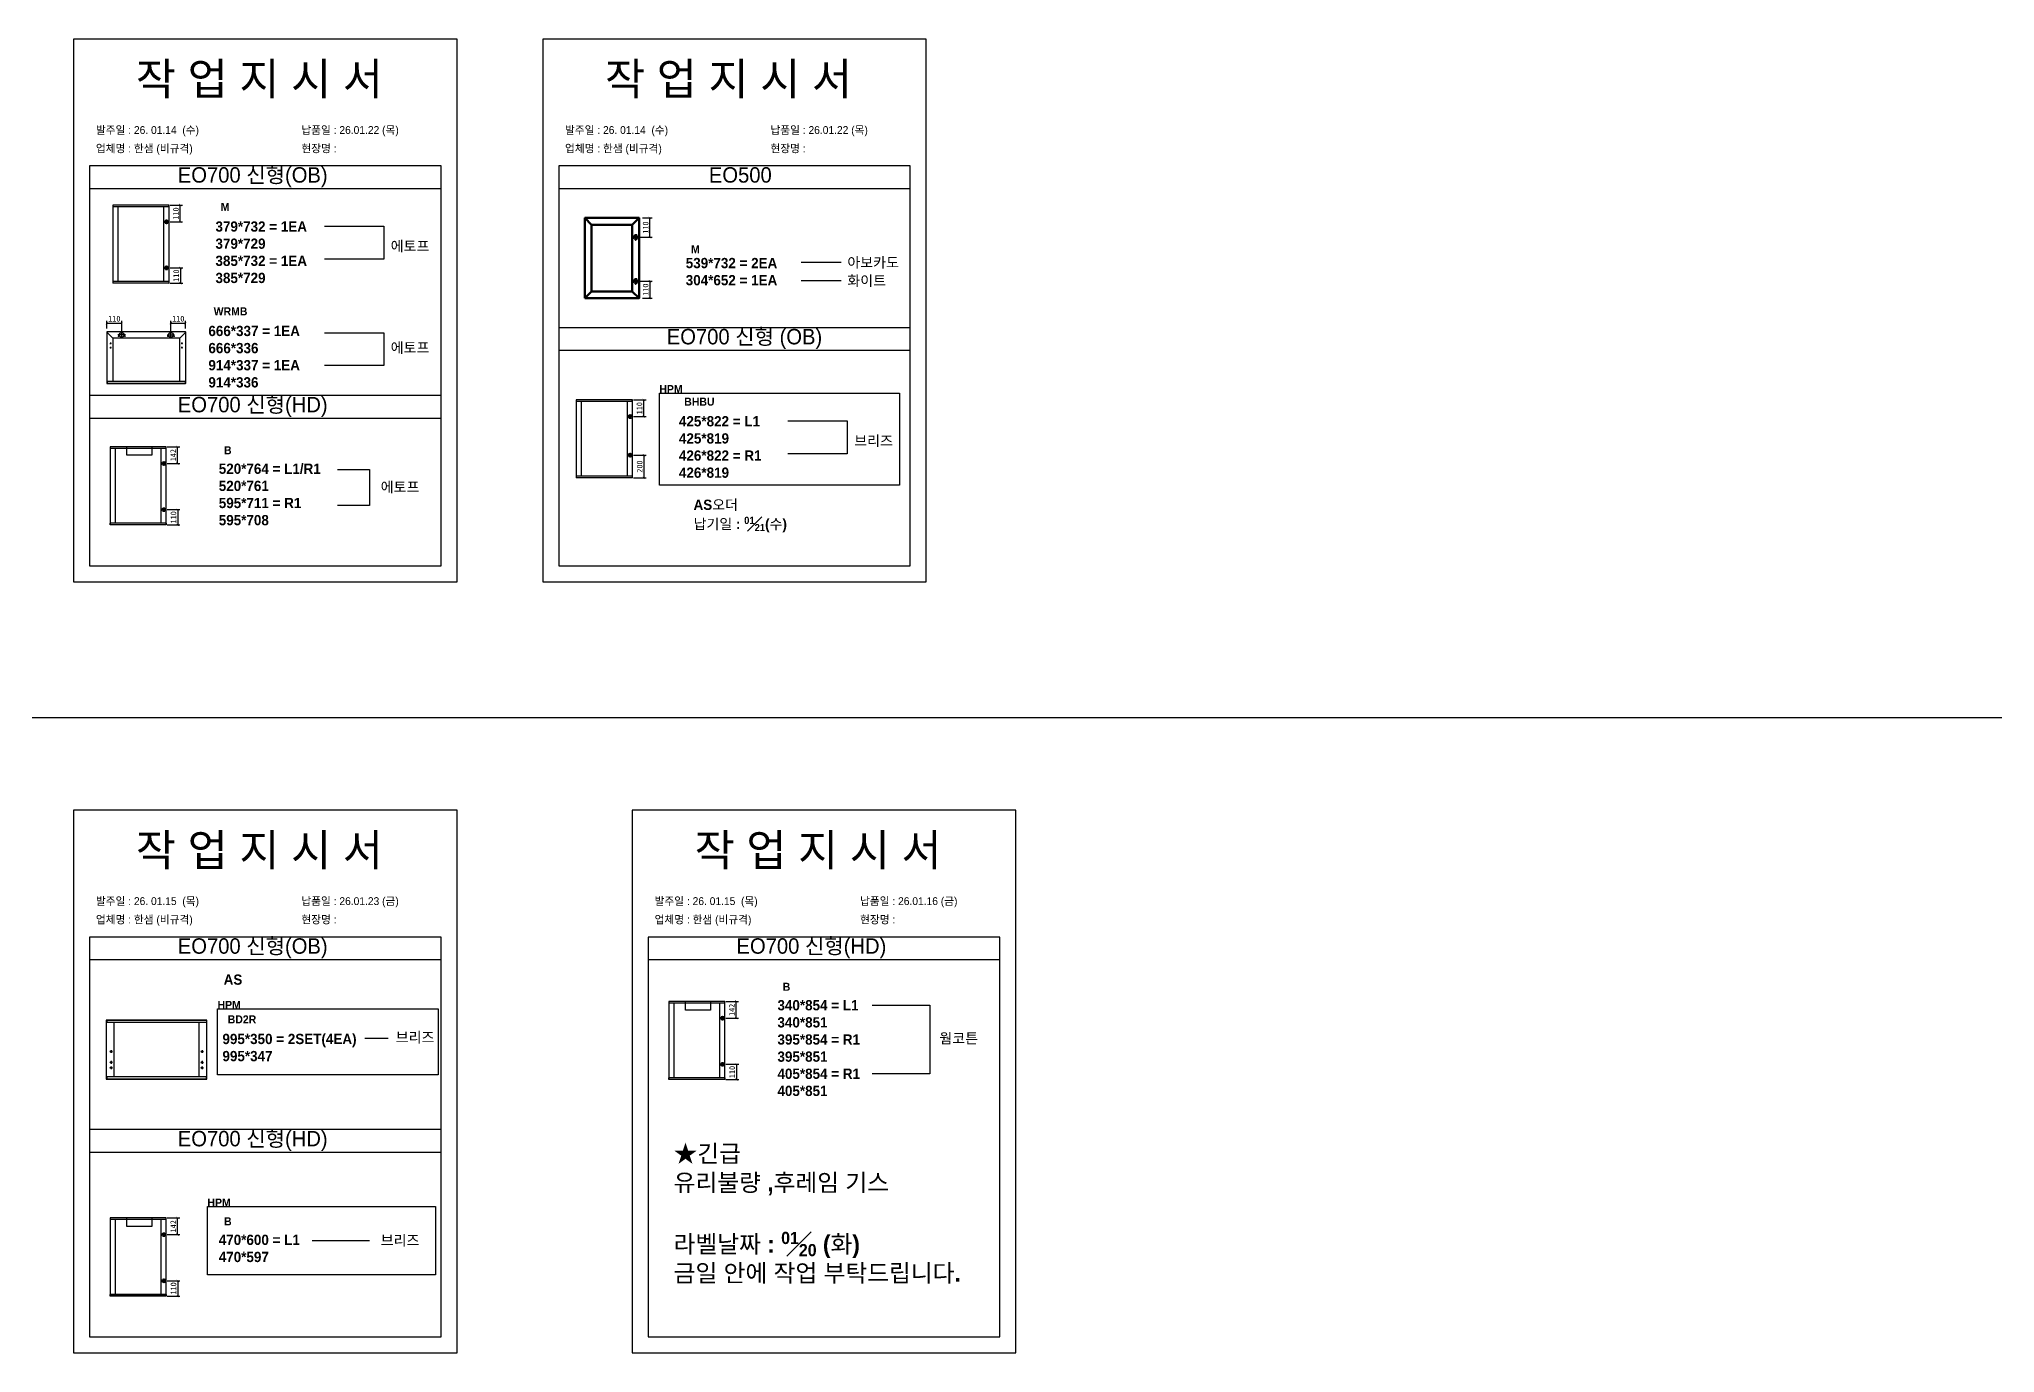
# Model space of a CAD drawing. Header units: millimetres. Extents: x -44117 to 256353, y -2095463 to 65325.
# Drawn here: x 110566 to 119132, y -637208 to -631455 of the extents above; entities that cross this region are included whole.
import ezdxf

# ---------------------------------------------------------------- set-up
doc = ezdxf.new("R2010")
doc.units = ezdxf.units.MM
doc.header["$LTSCALE"] = 10
doc.layers.add('Layer1', color=7, linetype='Continuous', lineweight=70)
doc.styles.add('MtX_Gulim', font='')
doc.styles.get('MtX_Gulim').set_extended_font_data('Gulim', bold=True)
doc.dimstyles.new('ISO-25', dxfattribs={"dimtxt": 2.5, "dimasz": 2.5, "dimexe": 1, "dimexo": 1, "dimtad": 1, "dimtxsty": 'Standard', "dimblk": 'ARCHTICK', "dimcen": 2.5, "dimadec": 0, "dimazin": 0, "dimtfac": 1, "dimtmove": 0, "dimatfit": 3, "dimfxl": 0, "dimarcsym": 0})

# ---------------------------------------------------------------- blocks, each defined once
blk = doc.blocks.new('_ArchTick')
at = {"color": 0, "linetype": 'ByBlock', "const_width": 0.15}
blk.add_lwpolyline([(-0.5, -0.5), (0.5, 0.5)], dxfattribs=at)
blk = doc.blocks.new('*D4527')
at = {"color": 0, "lineweight": -2}
for p, q in [((111139, -632181.9), (111193.7, -632181.9)), ((111183.7, -632255.5), (111183.7, -632181.9)), ((111139, -632255.5), (111193.7, -632255.5))]:
    blk.add_line(p, q, dxfattribs=at)
at = {"layer": 'Defpoints', "color": 0}
for p in [(111124, -632181.9), (111183.7, -632181.9), (111124, -632255.5)]:
    blk.add_point(p, dxfattribs=at)
at = {"color": 0, "lineweight": -2, "xscale": 10, "yscale": 10, "zscale": 10}
for p, rotation in [((111183.7, -632181.9), 90), ((111183.7, -632255.5), 270)]:
    blk.add_blockref('_ArchTick', p, dxfattribs=dict(at, rotation=rotation))
at = {"color": 0, "insert": (111164.9, -632218.7), "char_height": 25, "attachment_point": 5, "rotation": 90}
blk.add_mtext('110', dxfattribs=at)
blk = doc.blocks.new('*D4528')
at = {"color": 0, "lineweight": -2}
for p, q in [((111139, -632457.4), (111194.6, -632457.4)), ((111184.6, -632457.4), (111184.6, -632524.3)), ((111139, -632524.3), (111194.6, -632524.3))]:
    blk.add_line(p, q, dxfattribs=at)
at = {"layer": 'Defpoints', "color": 0}
for p in [(111124, -632457.4), (111124, -632524.3), (111184.6, -632524.3)]:
    blk.add_point(p, dxfattribs=at)
at = {"color": 0, "lineweight": -2, "xscale": 10, "yscale": 10, "zscale": 10}
for p, rotation in [((111184.6, -632457.4), 90), ((111184.6, -632524.3), 270)]:
    blk.add_blockref('_ArchTick', p, dxfattribs=dict(at, rotation=rotation))
at = {"color": 0, "insert": (111165.9, -632490.8), "char_height": 25, "attachment_point": 5, "rotation": 90}
blk.add_mtext('110', dxfattribs=at)
blk = doc.blocks.new('*D4529')
at = {"color": 0, "lineweight": -2}
for p, q in [((110862.7, -632723), (110862.7, -632688.4)), ((110862.7, -632698.4), (110927.3, -632698.4)), ((110927.3, -632735.7), (110927.3, -632688.4))]:
    blk.add_line(p, q, dxfattribs=at)
at = {"layer": 'Defpoints', "color": 0}
for p in [(110862.7, -632738), (110927.3, -632698.4), (110927.3, -632750.7)]:
    blk.add_point(p, dxfattribs=at)
at = {"color": 0, "lineweight": -2, "xscale": 10, "yscale": 10, "zscale": 10, "rotation": 180}
blk.add_blockref('_ArchTick', (110862.7, -632698.4), dxfattribs=at)
at = {"color": 0, "lineweight": -2, "xscale": 10, "yscale": 10, "zscale": 10}
blk.add_blockref('_ArchTick', (110927.3, -632698.4), dxfattribs=at)
at = {"color": 0, "insert": (110895, -632679.6), "char_height": 25, "attachment_point": 5}
blk.add_mtext('110', dxfattribs=at)
blk = doc.blocks.new('*D4530')
at = {"color": 0, "lineweight": -2}
for p, q in [((111142.8, -632735.7), (111142.8, -632688.4)), ((111142.8, -632698.4), (111207.3, -632698.4)), ((111207.3, -632723), (111207.3, -632688.4))]:
    blk.add_line(p, q, dxfattribs=at)
at = {"layer": 'Defpoints', "color": 0}
for p in [(111207.3, -632698.4), (111207.3, -632738), (111142.8, -632750.7)]:
    blk.add_point(p, dxfattribs=at)
at = {"color": 0, "lineweight": -2, "xscale": 10, "yscale": 10, "zscale": 10, "rotation": 180}
blk.add_blockref('_ArchTick', (111142.8, -632698.4), dxfattribs=at)
at = {"color": 0, "lineweight": -2, "xscale": 10, "yscale": 10, "zscale": 10}
blk.add_blockref('_ArchTick', (111207.3, -632698.4), dxfattribs=at)
at = {"color": 0, "insert": (111175.1, -632679.6), "char_height": 25, "attachment_point": 5}
blk.add_mtext('110', dxfattribs=at)
blk = doc.blocks.new('*D4531')
at = {"color": 0, "lineweight": -2}
for p, q in [((111127, -633240.1), (111181.6, -633240.1)), ((111171.6, -633313.8), (111171.6, -633240.1)), ((111127, -633313.8), (111181.6, -633313.8))]:
    blk.add_line(p, q, dxfattribs=at)
at = {"layer": 'Defpoints', "color": 0}
for p in [(111112, -633240.1), (111171.6, -633240.1), (111112, -633313.8)]:
    blk.add_point(p, dxfattribs=at)
at = {"color": 0, "lineweight": -2, "xscale": 10, "yscale": 10, "zscale": 10}
for p, rotation in [((111171.6, -633240.1), 90), ((111171.6, -633313.8), 270)]:
    blk.add_blockref('_ArchTick', p, dxfattribs=dict(at, rotation=rotation))
at = {"color": 0, "insert": (111152.9, -633277), "char_height": 25, "attachment_point": 5, "rotation": 90}
blk.add_mtext('142', dxfattribs=at)
blk = doc.blocks.new('*D4532')
at = {"color": 0, "lineweight": -2}
for p, q in [((111127, -633515.6), (111182.6, -633515.6)), ((111127, -633582.5), (111182.6, -633582.5)), ((111172.6, -633515.6), (111172.6, -633582.5))]:
    blk.add_line(p, q, dxfattribs=at)
at = {"layer": 'Defpoints', "color": 0}
for p in [(111112, -633515.6), (111112, -633582.5), (111172.6, -633582.5)]:
    blk.add_point(p, dxfattribs=at)
at = {"color": 0, "lineweight": -2, "xscale": 10, "yscale": 10, "zscale": 10}
for p, rotation in [((111172.6, -633515.6), 90), ((111172.6, -633582.5), 270)]:
    blk.add_blockref('_ArchTick', p, dxfattribs=dict(at, rotation=rotation))
at = {"color": 0, "insert": (111153.9, -633549.1), "char_height": 25, "attachment_point": 5, "rotation": 90}
blk.add_mtext('110', dxfattribs=at)
blk = doc.blocks.new('*D4533')
at = {"color": 0, "lineweight": -2}
for p, q in [((113208.3, -632238.3), (113251.1, -632238.3)), ((113241.1, -632322.4), (113241.1, -632238.3)), ((113194.2, -632322.4), (113251.1, -632322.4))]:
    blk.add_line(p, q, dxfattribs=at)
at = {"layer": 'Defpoints', "color": 0}
for p in [(113193.3, -632238.3), (113241.1, -632238.3), (113179.2, -632322.4)]:
    blk.add_point(p, dxfattribs=at)
at = {"color": 0, "lineweight": -2, "xscale": 10, "yscale": 10, "zscale": 10}
for p, rotation in [((113241.1, -632238.3), 90), ((113241.1, -632322.4), 270)]:
    blk.add_blockref('_ArchTick', p, dxfattribs=dict(at, rotation=rotation))
at = {"color": 0, "insert": (113222.3, -632280.3), "char_height": 25, "attachment_point": 5, "rotation": 90}
blk.add_mtext('110', dxfattribs=at)
blk = doc.blocks.new('*D4534')
at = {"color": 0, "lineweight": -2}
for p, q in [((113194.2, -632515), (113251.1, -632515)), ((113241.1, -632515), (113241.1, -632590.3)), ((113208.3, -632590.3), (113251.1, -632590.3))]:
    blk.add_line(p, q, dxfattribs=at)
at = {"layer": 'Defpoints', "color": 0}
for p in [(113179.2, -632515), (113193.3, -632590.3), (113241.1, -632590.3)]:
    blk.add_point(p, dxfattribs=at)
at = {"color": 0, "lineweight": -2, "xscale": 10, "yscale": 10, "zscale": 10}
for p, rotation in [((113241.1, -632515), 90), ((113241.1, -632590.3), 270)]:
    blk.add_blockref('_ArchTick', p, dxfattribs=dict(at, rotation=rotation))
at = {"color": 0, "insert": (113222.3, -632552.6), "char_height": 25, "attachment_point": 5, "rotation": 90}
blk.add_mtext('110', dxfattribs=at)
blk = doc.blocks.new('*D4535')
at = {"color": 0, "lineweight": -2}
for p, q in [((113169.3, -633034.6), (113223.9, -633034.6)), ((113213.9, -633108.2), (113213.9, -633034.6)), ((113169.3, -633108.2), (113223.9, -633108.2))]:
    blk.add_line(p, q, dxfattribs=at)
at = {"layer": 'Defpoints', "color": 0}
for p in [(113154.3, -633034.6), (113213.9, -633034.6), (113154.3, -633108.2)]:
    blk.add_point(p, dxfattribs=at)
at = {"color": 0, "lineweight": -2, "xscale": 10, "yscale": 10, "zscale": 10}
for p, rotation in [((113213.9, -633034.6), 90), ((113213.9, -633108.2), 270)]:
    blk.add_blockref('_ArchTick', p, dxfattribs=dict(at, rotation=rotation))
at = {"color": 0, "insert": (113195.1, -633071.4), "char_height": 25, "attachment_point": 5, "rotation": 90}
blk.add_mtext('110', dxfattribs=at)
blk = doc.blocks.new('*D4536')
at = {"color": 0, "lineweight": -2}
for p, q in [((113169.3, -633276.9), (113224.8, -633276.9)), ((113214.8, -633276.9), (113214.8, -633376.9)), ((113169.3, -633376.9), (113224.8, -633376.9))]:
    blk.add_line(p, q, dxfattribs=at)
at = {"layer": 'Defpoints', "color": 0}
for p in [(113154.3, -633276.9), (113154.3, -633376.9), (113214.8, -633376.9)]:
    blk.add_point(p, dxfattribs=at)
at = {"color": 0, "lineweight": -2, "xscale": 10, "yscale": 10, "zscale": 10}
for p, rotation in [((113214.8, -633276.9), 90), ((113214.8, -633376.9), 270)]:
    blk.add_blockref('_ArchTick', p, dxfattribs=dict(at, rotation=rotation))
at = {"color": 0, "insert": (113196.1, -633326.9), "char_height": 25, "attachment_point": 5, "rotation": 90}
blk.add_mtext('200', dxfattribs=at)
blk = doc.blocks.new('*D4537')
at = {"color": 0, "lineweight": -2}
for p, q in [((111127, -636616.5), (111181.6, -636616.5)), ((111171.6, -636690.1), (111171.6, -636616.5)), ((111127, -636690.1), (111181.6, -636690.1))]:
    blk.add_line(p, q, dxfattribs=at)
at = {"layer": 'Defpoints', "color": 0}
for p in [(111112, -636616.5), (111171.6, -636616.5), (111112, -636690.1)]:
    blk.add_point(p, dxfattribs=at)
at = {"color": 0, "lineweight": -2, "xscale": 10, "yscale": 10, "zscale": 10}
for p, rotation in [((111171.6, -636616.5), 90), ((111171.6, -636690.1), 270)]:
    blk.add_blockref('_ArchTick', p, dxfattribs=dict(at, rotation=rotation))
at = {"color": 0, "insert": (111152.9, -636653.3), "char_height": 25, "attachment_point": 5, "rotation": 90}
blk.add_mtext('142', dxfattribs=at)
blk = doc.blocks.new('*D4538')
at = {"color": 0, "lineweight": -2}
for p, q in [((111127, -636891.9), (111182.6, -636891.9)), ((111172.6, -636891.9), (111172.6, -636958.8)), ((111127, -636958.8), (111182.6, -636958.8))]:
    blk.add_line(p, q, dxfattribs=at)
at = {"layer": 'Defpoints', "color": 0}
for p in [(111112, -636891.9), (111112, -636958.8), (111172.6, -636958.8)]:
    blk.add_point(p, dxfattribs=at)
at = {"color": 0, "lineweight": -2, "xscale": 10, "yscale": 10, "zscale": 10}
for p, rotation in [((111172.6, -636891.9), 90), ((111172.6, -636958.8), 270)]:
    blk.add_blockref('_ArchTick', p, dxfattribs=dict(at, rotation=rotation))
at = {"color": 0, "insert": (111153.9, -636925.4), "char_height": 25, "attachment_point": 5, "rotation": 90}
blk.add_mtext('110', dxfattribs=at)
blk = doc.blocks.new('*D4539')
at = {"color": 0, "lineweight": -2}
for p, q in [((113574.2, -635668.8), (113628.9, -635668.8)), ((113618.9, -635742.5), (113618.9, -635668.8)), ((113574.2, -635742.5), (113628.9, -635742.5))]:
    blk.add_line(p, q, dxfattribs=at)
at = {"layer": 'Defpoints', "color": 0}
for p in [(113559.2, -635668.8), (113618.9, -635668.8), (113559.2, -635742.5)]:
    blk.add_point(p, dxfattribs=at)
at = {"color": 0, "lineweight": -2, "xscale": 10, "yscale": 10, "zscale": 10}
for p, rotation in [((113618.9, -635668.8), 90), ((113618.9, -635742.5), 270)]:
    blk.add_blockref('_ArchTick', p, dxfattribs=dict(at, rotation=rotation))
at = {"color": 0, "insert": (113600.1, -635705.7), "char_height": 25, "attachment_point": 5, "rotation": 90}
blk.add_mtext('142', dxfattribs=at)
blk = doc.blocks.new('*D4540')
at = {"color": 0, "lineweight": -2}
for p, q in [((113574.2, -635944.3), (113629.8, -635944.3)), ((113619.8, -635944.3), (113619.8, -636011.2)), ((113574.2, -636011.2), (113629.8, -636011.2))]:
    blk.add_line(p, q, dxfattribs=at)
at = {"layer": 'Defpoints', "color": 0}
for p in [(113559.2, -635944.3), (113559.2, -636011.2), (113619.8, -636011.2)]:
    blk.add_point(p, dxfattribs=at)
at = {"color": 0, "lineweight": -2, "xscale": 10, "yscale": 10, "zscale": 10}
for p, rotation in [((113619.8, -635944.3), 90), ((113619.8, -636011.2), 270)]:
    blk.add_blockref('_ArchTick', p, dxfattribs=dict(at, rotation=rotation))
at = {"color": 0, "insert": (113601.1, -635977.8), "char_height": 25, "attachment_point": 5, "rotation": 90}
blk.add_mtext('110', dxfattribs=at)

msp = doc.modelspace()

# ---------------------------------------------------------------- linework, layer by layer
for p, q in [((112326.75819, -632010.55931), (110786.75819, -632010.55931)), ((114381.53015, -632010.55931), (112841.53015, -632010.55931)), ((112326.75819, -632110.55931), (110786.75819, -632110.55931)), ((114381.53015, -632110.55931), (112841.53015, -632110.55931)), ((110888.17909, -632182.14398), (110888.17909, -632524.03087)), ((111134.67973, -632182.58671), (110888.17909, -632182.58671)), ((111134.67973, -632189.27687), (110888.17909, -632189.27687)), ((111134.43376, -632181.89802), (110888.42505, -632181.89802)), ((110910.06968, -632188.78495), (110910.06968, -632516.89798)), ((111112.54317, -632516.89798), (111112.54317, -632189.27687)), ((111133.44992, -632189.27687), (111133.44992, -632181.89802)), ((111134.67973, -632524.03087), (111134.67973, -632182.14398)), ((114078.06904, -632433.41523), (113902.89144, -632433.41523)), ((111134.67973, -632516.89798), (110888.17909, -632516.89798)), ((111134.67973, -632523.58814), (110888.17909, -632523.58814)), ((111134.43376, -632524.27684), (110888.42505, -632524.27684)), ((110889.40889, -632524.27684), (110889.40889, -632516.89798)), ((111133.44992, -632516.89798), (111133.44992, -632524.27684)), ((114078.06904, -632513.08958), (113902.89144, -632513.08958)), ((110862.44942, -632737.95544), (110862.44942, -632962.29577)), ((110888.79017, -632764.29619), (110862.5361, -632737.74616)), ((111207.33525, -632737.65948), (110862.74538, -632737.65948)), ((110927.26542, -632766.82529), (110927.26542, -632734.53846)), ((111142.81521, -632766.82529), (111142.81521, -632734.53846)), ((111181.29046, -632764.29619), (111207.54453, -632737.74616)), ((111207.63121, -632962.29577), (111207.63121, -632737.95544)), ((114381.53015, -632718.77575), (112841.53015, -632718.77575)), ((110875.76778, -632787.38135), (110881.68705, -632787.38135)), ((110875.76778, -632806.32301), (110881.68705, -632806.32301)), ((110878.72741, -632784.42171), (110878.72741, -632790.34098)), ((110878.72741, -632803.36337), (110878.72741, -632809.28264)), ((110888.79017, -632764.29619), (110888.79017, -632954.30475)), ((111181.29046, -632764.29619), (110888.79017, -632764.29619)), ((110943.40885, -632750.68187), (110911.12201, -632750.68187)), ((110916.31478, -632756.60114), (110911.57936, -632756.60114)), ((110913.94707, -632754.23343), (110913.94707, -632758.96885)), ((110942.95149, -632756.60114), (110938.21608, -632756.60114)), ((110940.58378, -632754.23343), (110940.58378, -632758.96885)), ((111126.67179, -632750.68187), (111158.95863, -632750.68187)), ((111131.86457, -632756.60114), (111127.12915, -632756.60114)), ((111129.49686, -632754.23343), (111129.49686, -632758.96885)), ((111158.50128, -632756.60114), (111153.76586, -632756.60114)), ((111156.13357, -632754.23343), (111156.13357, -632758.96885)), ((111181.29046, -632953.71283), (111181.29046, -632764.29619)), ((111194.31286, -632787.38135), (111188.39359, -632787.38135)), ((111194.31286, -632806.32301), (111188.39359, -632806.32301)), ((111191.35323, -632784.42171), (111191.35323, -632790.34098)), ((111191.35323, -632803.36337), (111191.35323, -632809.28264)), ((114381.53015, -632818.77575), (112841.53015, -632818.77575)), ((110862.44942, -632953.71283), (111207.63121, -632953.71283)), ((110862.44942, -632961.76303), (111207.33525, -632961.76303)), ((110862.74538, -632962.59173), (111207.33525, -632962.59173)), ((110863.92923, -632953.71283), (110863.92923, -632962.59173)), ((111206.1514, -632962.59173), (111206.1514, -632953.71283)), ((112326.75819, -633016.22665), (110786.75819, -633016.22665)), ((112918.41186, -633034.80559), (112918.41186, -633376.69248)), ((113164.9125, -633035.24832), (112918.41186, -633035.24832)), ((113164.9125, -633041.93848), (112918.41186, -633041.93848)), ((113164.66654, -633034.55963), (112918.65782, -633034.55963)), ((112940.30246, -633041.44656), (112940.30246, -633369.55959)), ((113142.77594, -633369.55959), (113142.77594, -633041.93848)), ((113163.68269, -633041.93848), (113163.68269, -633034.55963)), ((113164.9125, -633376.69248), (113164.9125, -633034.80559)), ((112326.75819, -633116.22665), (110786.75819, -633116.22665)), ((110876.17181, -633240.39504), (110876.17181, -633582.28192)), ((111122.67245, -633240.83777), (110876.17181, -633240.83777)), ((111122.67245, -633247.52793), (110876.17181, -633247.52793)), ((111122.42649, -633240.14908), (110876.41777, -633240.14908)), ((110898.06241, -633247.03601), (110898.06241, -633575.14904)), ((111100.53589, -633575.14904), (111100.53589, -633247.52793)), ((111121.44264, -633247.52793), (111121.44264, -633240.14908)), ((111122.67245, -633582.28192), (111122.67245, -633240.39504)), ((113164.9125, -633369.55959), (112918.41186, -633369.55959)), ((113164.9125, -633376.24975), (112918.41186, -633376.24975)), ((113164.66654, -633376.93845), (112918.65782, -633376.93845)), ((112919.64167, -633376.93845), (112919.64167, -633369.55959)), ((113163.68269, -633369.55959), (113163.68269, -633376.93845)), ((111122.67245, -633575.14904), (110876.17181, -633575.14904)), ((111122.67245, -633581.8392), (110876.17181, -633581.8392)), ((111122.42649, -633582.52789), (110876.41777, -633582.52789)), ((110877.40162, -633582.52789), (110877.40162, -633575.14904)), ((111121.44264, -633575.14904), (111121.44264, -633582.52789)), ((112326.75819, -635386.86314), (110786.75819, -635386.86314)), ((114773.96563, -635386.86314), (113233.96563, -635386.86314)), ((112326.75819, -635486.86314), (110786.75819, -635486.86314)), ((114773.96563, -635486.86314), (113233.96563, -635486.86314)), ((113323.37925, -635669.09046), (113323.37925, -636010.97735)), ((113569.87989, -635669.5332), (113323.37925, -635669.5332)), ((113569.87989, -635676.22336), (113323.37925, -635676.22336)), ((113569.63393, -635668.8445), (113323.62521, -635668.8445)), ((113345.26985, -635675.73143), (113345.26985, -636003.84447)), ((113547.74333, -636003.84447), (113547.74333, -635676.22336)), ((113568.65008, -635676.22336), (113568.65008, -635668.8445)), ((113569.87989, -636010.97735), (113569.87989, -635669.09046)), ((110859.8622, -635751.02694), (110859.8622, -636009.469)), ((111300.4726, -635751.69341), (110859.8622, -635751.69341)), ((111300.4726, -635761.7645), (110859.8622, -635761.7645)), ((111300.10234, -635750.65668), (110860.23246, -635750.65668)), ((110861.71351, -635750.65668), (110861.71351, -635761.7645)), ((110893.18568, -635761.7645), (110893.18568, -635998.73144)), ((111267.14913, -635998.73144), (111267.14913, -635761.7645)), ((111298.6213, -635750.65668), (111298.6213, -635761.7645)), ((111300.4726, -636009.469), (111300.4726, -635751.02694)), ((110887.07637, -635888.39371), (110874.85777, -635888.39371)), ((110880.96707, -635882.2844), (110880.96707, -635894.50301)), ((111273.25843, -635888.39371), (111285.47704, -635888.39371)), ((111279.36774, -635882.2844), (111279.36774, -635894.50301)), ((112094.30501, -635830.5192), (111992.68805, -635830.5192)), ((110887.07637, -635935.78709), (110874.85777, -635935.78709)), ((110887.07637, -635959.48379), (110874.85777, -635959.48379)), ((110880.96707, -635929.67779), (110880.96707, -635941.8964)), ((110880.96707, -635953.37448), (110880.96707, -635965.59309)), ((111273.25843, -635935.78709), (111285.47704, -635935.78709)), ((111273.25843, -635959.48379), (111285.47704, -635959.48379)), ((111279.36774, -635929.67779), (111279.36774, -635941.8964)), ((111279.36774, -635953.37448), (111279.36774, -635965.59309)), ((111300.4726, -635998.73144), (110859.8622, -635998.73144)), ((111300.4726, -636008.80253), (110859.8622, -636008.80253)), ((110860.23246, -636009.83926), (111300.10234, -636009.83926)), ((110861.71351, -635998.73144), (110861.71351, -636009.83926)), ((111298.6213, -636009.83926), (111298.6213, -635998.73144)), ((113569.87989, -636003.84447), (113323.37925, -636003.84447)), ((113569.87989, -636010.53463), (113323.37925, -636010.53463)), ((113569.63393, -636011.22332), (113323.62521, -636011.22332)), ((113324.60906, -636011.22332), (113324.60906, -636003.84447)), ((113568.65008, -636003.84447), (113568.65008, -636011.22332)), ((112326.75819, -636230.23089), (110786.75819, -636230.23089)), ((112326.75819, -636330.23089), (110786.75819, -636330.23089)), ((110876.17181, -636616.69887), (110876.17181, -636958.58576)), ((111122.67245, -636617.1416), (110876.17181, -636617.1416)), ((111122.67245, -636623.83176), (110876.17181, -636623.83176)), ((111122.42649, -636616.45291), (110876.41777, -636616.45291)), ((110898.06241, -636623.33984), (110898.06241, -636951.45287)), ((111100.53589, -636951.45287), (111100.53589, -636623.83176)), ((111121.44264, -636623.83176), (111121.44264, -636616.45291)), ((111122.67245, -636958.58576), (111122.67245, -636616.69887)), ((111122.67245, -636951.45287), (110876.17181, -636951.45287)), ((111122.67245, -636958.14303), (110876.17181, -636958.14303)), ((111122.42649, -636958.83173), (110876.41777, -636958.83173)), ((110877.40162, -636958.83173), (110877.40162, -636951.45287)), ((111121.44264, -636951.45287), (111121.44264, -636958.83173))]:
    msp.add_line(p, q)
at = {"color": 1}
msp.add_line((104015.69829, -634425.75919), (196284.84516, -634425.75919), dxfattribs=at)
msp.add_line((104015.69829, -634425.75919), (196284.84516, -634425.75919), dxfattribs=at)
for points in [[(110716.75819, -633831.38959), (112396.75819, -633831.38959), (112396.75819, -631455.38959), (110716.75819, -631455.38959)], [(112771.53015, -633831.38959), (114451.53015, -633831.38959), (114451.53015, -631455.38959), (112771.53015, -631455.38959)], [(113282.30195, -633005.97852), (114333.56072, -633005.97852), (114333.56072, -633408.03889), (113282.30195, -633408.03889)], [(110716.75819, -637207.69342), (112396.75819, -637207.69342), (112396.75819, -634831.69342), (110716.75819, -634831.69342)], [(113163.96563, -637207.69342), (114843.96563, -637207.69342), (114843.96563, -634831.69342), (113163.96563, -634831.69342)], [(111347.20615, -635701.58103), (112313.41082, -635701.58103), (112313.41082, -635989.96892), (111347.20615, -635989.96892)], [(111303.00071, -636567.16569), (112301.30695, -636567.16569), (112301.30695, -636866.47338), (111303.00071, -636866.47338)]]:
    msp.add_lwpolyline(points, close=True)
for points in [[(110786.75819, -632010.55931), (110786.75819, -633761.38959), (112326.75819, -633761.38959), (112326.75819, -632010.55931)], [(112841.53015, -632010.55931), (112841.53015, -633761.38959), (114381.53015, -633761.38959), (114381.53015, -632010.55931)], [(111815.39522, -632274.51156), (112075.53463, -632274.51156), (112075.53463, -632418.59838), (111815.39522, -632418.59838)], [(111815.39522, -632740.75405), (112075.53463, -632740.75405), (112075.53463, -632884.84087), (111815.39522, -632884.84087)], [(113845.62799, -633127.17317), (114105.7674, -633127.17317), (114105.7674, -633271.25999), (113845.62799, -633271.25999)], [(111059.65683, -633240.14908), (111059.65683, -633277.72524), (110949.98566, -633277.72524), (110949.98566, -633240.14908)], [(111872.47004, -633339.99804), (112012.63788, -633339.99804), (112012.63788, -633496.7647), (111872.47004, -633496.7647)], [(110786.75819, -635386.86314), (110786.75819, -637137.69342), (112326.75819, -637137.69342), (112326.75819, -635386.86314)], [(113233.96563, -635386.86314), (113233.96563, -637137.69342), (114773.96563, -637137.69342), (114773.96563, -635386.86314)], [(113506.86427, -635668.8445), (113506.86427, -635706.42067), (113397.1931, -635706.42067), (113397.1931, -635668.8445)], [(114215.19398, -635685.34507), (114466.64532, -635685.34507), (114466.64532, -635985.63948), (114215.19398, -635985.63948)], [(111059.65683, -636616.45291), (111059.65683, -636654.02908), (110949.98566, -636654.02908), (110949.98566, -636616.45291)], [(111762.15077, -636716.30187), (112012.63788, -636716.30187)]]:
    msp.add_lwpolyline(points)
for centre, radius in [((110878.72741, -632787.38135), 0.88789), ((110878.72741, -632806.32301), 0.88789), ((110913.94707, -632756.60114), 0.94708), ((110927.26542, -632750.68187), 10.35872), ((110940.58378, -632756.60114), 0.94708), ((111129.49686, -632756.60114), 0.94708), ((111142.81521, -632750.68187), 10.35872), ((111156.13357, -632756.60114), 0.94708), ((111191.35323, -632787.38135), 0.88789), ((111191.35323, -632806.32301), 0.88789), ((110880.96707, -635888.39371), 3.70261), ((111279.36774, -635888.39371), 3.70261), ((110880.96707, -635935.78709), 3.70261), ((110880.96707, -635959.48379), 3.70261), ((111279.36774, -635935.78709), 3.70261), ((111279.36774, -635959.48379), 3.70261)]:
    msp.add_circle(centre, radius)
for centre, radius, start, end in [((111134.43376, -632182.14398), 0.24596, 0, 90), ((110888.42505, -632524.03088), 0.24596, 180, 270), ((111134.43376, -632524.03088), 0.24596, 270, 0), ((110862.74538, -632737.95544), 0.29596, 90, 180), ((111207.33525, -632737.95544), 0.29596, 0, 90), ((110862.74538, -632962.29577), 0.29596, 180, 270), ((111207.33525, -632962.29577), 0.29596, 270, 0), ((113164.66654, -633034.80559), 0.24596, 0, 90), ((111122.42649, -633240.39504), 0.24596, 0, 90), ((112918.65782, -633376.69248), 0.24596, 180, 270), ((113164.66654, -633376.69248), 0.24596, 270, 0), ((110876.41777, -633582.28193), 0.24596, 180, 270), ((111122.42649, -633582.28193), 0.24596, 270, 0), ((113569.63393, -635669.09046), 0.24596, 0, 90), ((110860.23246, -635751.02694), 0.37026, 90, 180), ((111300.10234, -635751.02694), 0.37026, 0, 90), ((110860.23246, -636009.469), 0.37026, 180, 270), ((111300.10234, -636009.469), 0.37026, 270, 0), ((113323.62521, -636010.97736), 0.24596, 180, 270), ((113569.63393, -636010.97736), 0.24596, 270, 0), ((111122.42649, -636616.69887), 0.24596, 0, 90), ((110876.41777, -636958.58577), 0.24596, 180, 270), ((111122.42649, -636958.58577), 0.24596, 270, 0)]:
    msp.add_arc(centre, radius, start, end)
at = {"layer": 'Layer1'}
for p, q in [((111124.04174, -632246.4493), (111124.04174, -632264.5797)), ((112985.75997, -632267.91524), (112956.10963, -632238.2649)), ((113163.66202, -632267.91524), (113193.31236, -632238.2649)), ((113166.9197, -632322.4098), (113191.5687, -632322.4098)), ((111124.04174, -632466.45766), (111124.04174, -632448.32726)), ((112956.10963, -632590.30179), (112985.75997, -632560.65145)), ((113193.31236, -632590.30179), (113163.66202, -632560.65145)), ((113163.66202, -632560.65145), (113193.31236, -632590.30179)), ((113166.9197, -632514.97863), (113191.5687, -632514.97863)), ((113154.27451, -633099.11091), (113154.27451, -633117.24131)), ((111112.03447, -633304.70035), (111112.03447, -633322.83076)), ((113154.27451, -633285.92162), (113154.27451, -633267.79122)), ((111112.03447, -633524.70872), (111112.03447, -633506.57831)), ((113559.24191, -635733.39578), (113559.24191, -635751.52618)), ((113559.24191, -635953.40414), (113559.24191, -635935.27374)), ((111112.03447, -636681.00419), (111112.03447, -636699.13459)), ((111112.03447, -636901.01255), (111112.03447, -636882.88215))]:
    msp.add_line(p, q, dxfattribs=at)
for points in [[(111133.10694, -632255.5145), (111114.97654, -632255.5145)], [(112956.10963, -632590.30179), (113193.31236, -632590.30179), (113193.31236, -632238.2649), (112956.10963, -632238.2649)], [(112985.75997, -632560.65145), (113163.66202, -632560.65145), (113163.66202, -632267.91524), (112985.75997, -632267.91524)], [(113179.2442, -632310.0853), (113179.2442, -632334.7343)], [(111133.10694, -632457.39246), (111114.97654, -632457.39246)], [(113179.2442, -632502.65413), (113179.2442, -632527.30313)], [(113163.33972, -633108.17611), (113145.20931, -633108.17611)], [(111121.09967, -633313.76556), (111102.96927, -633313.76556)], [(113163.33972, -633276.85642), (113145.20931, -633276.85642)], [(111121.09967, -633515.64351), (111102.96927, -633515.64351)], [(113568.30711, -635742.46098), (113550.17671, -635742.46098)], [(113568.30711, -635944.33894), (113550.17671, -635944.33894)], [(111121.09967, -636690.06939), (111102.96927, -636690.06939)], [(111121.09967, -636891.94735), (111102.96927, -636891.94735)]]:
    msp.add_lwpolyline(points, close=True, dxfattribs=at)
for centre, radius in [((111124.04174, -632255.5145), 6.04347), ((113179.2442, -632322.4098), 8.21633), ((111124.04174, -632457.39246), 6.04347), ((113179.2442, -632514.97863), 8.21633), ((113154.27451, -633108.17611), 6.04347), ((111112.03447, -633313.76556), 6.04347), ((113154.27451, -633276.85642), 6.04347), ((111112.03447, -633515.64351), 6.04347), ((113559.24191, -635742.46098), 6.04347), ((113559.24191, -635944.33894), 6.04347), ((111112.03447, -636690.06939), 6.04347), ((111112.03447, -636891.94735), 6.04347)]:
    msp.add_circle(centre, radius, dxfattribs=at)

# ---------------------------------------------------------------- texts
at = {"linetype": 'Continuous', "style": 'MtX_Gulim'}
for s, height, p in [('M', 35.04934, (111361.26354, -632207.75347)), ('M', 35.04934, (113421.20617, -632392.7736)), ('WRMB', 35.049344, (111330.29951, -632664.92111)), ('HPM', 35.049344, (113282.30195, -633005.14401)), ('BHBU', 35.049344, (113391.49632, -633060.41507)), ('B', 35.04934, (111375.74314, -633273.17686)), ('B', 35.04934, (113822.95058, -635622.27617)), ('HPM', 35.049344, (111347.20615, -635701.53467)), ('BD2R', 35.049344, (111391.84, -635764.9887)), ('HPM', 35.049344, (111303.00071, -636567.11933)), ('B', 35.04934, (111375.74314, -636649.48069))]:
    msp.add_text(s, height=height, dxfattribs=at).set_placement(p)
at = {"attachment_point": 1}
for s, width, gutter_width, heights, insert, char_height in [('{\\fGulim|b0|i0|c129|p50;작 업 지 시 서}', 3307.3198183, 12.5, [-155.84554], (110989.5648, -631559.5521), 140), ('{\\fGulim|b0|i0|c129|p50;작 업 지 시 서}', 3307.3198183, 12.5, [-155.84554], (113044.33676, -631559.5521), 140), ('\\pt11;{\\fGulim|b0|i0|c129|p50;발주일 : 26. 01.14  (수)}', 3307.3198183, 12.5, [34.50412], (110814.35544, -631836.27252), 34.3), ('{\\fGulim|b0|i0|c129|p50;납품일 : 26.01.22 (목)}', 3307.3198183, 12.5, [35.09023], (111714.33342, -631836.27252), 34.3), ('\\pt11;{\\fGulim|b0|i0|c129|p50;발주일 : 26. 01.14  (수)}', 3307.3198183, 12.5, [34.50412], (112869.1274, -631836.27252), 34.3), ('{\\fGulim|b0|i0|c129|p50;납품일 : 26.01.22 (목)}', 3307.3198183, 12.5, [35.09023], (113769.10538, -631836.27252), 34.3), ('{\\fGulim|b0|i0|c129|p50;업체명 : 한샘 (비규격)}', 3307.3198183, 12.5, [36.11279], (110814.35544, -631916.9287), 34.3), ('{\\fGulim|b0|i0|c129|p50;현장명 : }', 3307.3198183, 12.5, [-38.2735], (111714.33342, -631916.9287), 34.3), ('{\\fGulim|b0|i0|c129|p50;업체명 : 한샘 (비규격)}', 3307.3198183, 12.5, [36.11279], (112869.1274, -631916.9287), 34.3), ('{\\fGulim|b0|i0|c129|p50;현장명 : }', 3307.3198183, 12.5, [-38.2735], (113769.10538, -631916.9287), 34.3), ('{\\fGulim|b0|i0|c129|p50;\\C1;\\C256;EO700 신형(OB)}', 1597.0710432, 6.03612, [-85.06834], (111173.09926, -632016.08802), 67.6045736), ('{\\fGulim|b0|i0|c129|p50;EO500}', 1597.0710432, 6.03612, [-69.31494], (113499.35418, -632016.08802), 67.6045736), ('{\\f굴림|b1|i0|c129|p50;379*732 = 1EA^J\\C1;379*729\\P\\C256;385*732 = 1EA\\P\\C1;385*729}', 13607.1496112, 175, [-271.4881], (111338.03639, -632253.44051), 45), ('{\\f굴림|b1|i0|c129|p50;에토프}', 13607.1496112, 175, [-50.05952], (112105.71309, -632339.19441), 45), ('{\\f굴림|b1|i0|c129|p50;539*732 = 2EA\\P304*652 = 1EA}', 13607.1496112, 175, [-121.42857], (113397.97901, -632413.30115), 45), ('{\\f굴림|b1|i0|c129|p50;아보카도}', 13607.1496112, 175, [-50], (114105.90178, -632410.98139), 45), ('{\\f굴림|b1|i0|c129|p50;화이트}', 13607.1496112, 175, [-50], (114105.90178, -632490.65574), 45), ('{\\f굴림|b1|i0|c129|p50;666*337 = 1EA^J\\C1;666*336\\P\\C256;914*337 = 1EA\\P\\C1;914*336}', 13607.1496112, 175, [-271.54762], (111307.07235, -632710.60815), 45), ('{\\fGulim|b0|i0|c129|p50;EO700 신형 (OB)}', 1597.0710432, 6.03612, [-85.06834], (113314.92282, -632724.30446), 67.6045736), ('{\\f굴림|b1|i0|c129|p50;에토프}', 13607.1496112, 175, [-50.05952], (112105.71309, -632783.64196), 45), ('{\\fGulim|b0|i0|c129|p50;EO700 신형(HD)}', 1597.0710432, 6.03612, [-85.06834], (111173.09926, -633021.75536), 67.6045736), ('{\\f굴림|b1|i0|c129|p50;425*822 = L1^J\\C1;425*819\\P\\C256;426*822 = R1\\P\\C1;426*819}', 13607.1496112, 175, [-271.60714], (113368.26916, -633106.10211), 45), ('{\\f굴림|b1|i0|c129|p50;브리즈}', 13607.1496112, 175, [-50], (114135.94587, -633191.85602), 45), ('{\\f굴림|b1|i0|c129|p50;520*764 = L1/R1\\P\\C1;520*761\\P\\C256;595*711 = R1\\P\\C1;595*708}', 13607.1496112, 175, [-275.59524], (111352.51598, -633313.91235), 45), ('{\\f굴림|b1|i0|c129|p50;에토프}', 13607.1496112, 175, [-50.05952], (112061.82816, -633393.84727), 45), ('{\\fGulim|b0|i0|c129|p50;작 업 지 시 서}', 3307.3198183, 12.5, [-155.84554], (110989.5648, -634935.85593), 140), ('{\\fGulim|b0|i0|c129|p50;작 업 지 시 서}', 3307.3198183, 12.5, [-155.84554], (113436.77224, -634935.85593), 140), ('\\pt11;{\\fGulim|b0|i0|c129|p50;발주일 : 26. 01.15  (목)}', 3307.3198183, 12.5, [34.50412], (110814.35544, -635212.57635), 34.3), ('{\\fGulim|b0|i0|c129|p50;납품일 : 26.01.23 (금)}', 3307.3198183, 12.5, [35.09023], (111714.33342, -635212.57635), 34.3), ('\\pt11;{\\fGulim|b0|i0|c129|p50;발주일 : 26. 01.15  (목)}', 3307.3198183, 12.5, [34.50412], (113261.56288, -635212.57635), 34.3), ('{\\fGulim|b0|i0|c129|p50;납품일 : 26.01.16 (금)}', 3307.3198183, 12.5, [35.09023], (114161.54087, -635212.57635), 34.3), ('{\\fGulim|b0|i0|c129|p50;업체명 : 한샘 (비규격)}', 3307.3198183, 12.5, [36.11279], (110814.35544, -635293.23253), 34.3), ('{\\fGulim|b0|i0|c129|p50;현장명 : }', 3307.3198183, 12.5, [-38.2735], (111714.33342, -635293.23253), 34.3), ('{\\fGulim|b0|i0|c129|p50;업체명 : 한샘 (비규격)}', 3307.3198183, 12.5, [36.11279], (113261.56288, -635293.23253), 34.3), ('{\\fGulim|b0|i0|c129|p50;현장명 : }', 3307.3198183, 12.5, [-38.2735], (114161.54087, -635293.23253), 34.3), ('{\\fGulim|b0|i0|c129|p50;\\C1;\\C256;EO700 신형(OB)}', 1597.0710432, 6.03612, [-85.06834], (111173.09926, -635392.39185), 67.6045736), ('{\\fGulim|b0|i0|c129|p50;EO700 신형(HD)}', 1597.0710432, 6.03612, [-85.06834], (113620.3067, -635392.39185), 67.6045736), ('{\\f굴림|b1|i0|c129|p50;340*854 = L1\\P\\C1;340*851\\P\\C256;395*854 = R1\\P\\C1;395*851\\P\\C256;405*854 = R1\\P\\C1;405*851}', 13607.1496112, 175, [-421.84524], (113799.72342, -635663.01167), 45), ('{\\f굴림|b1|i0|c129|p50;995*350 = 2SET(4EA)^J\\C1;995*347}', 13607.1496112, 175, [-126.36905], (111368.61284, -635810.67574), 45), ('{\\f굴림|b1|i0|c129|p50;브리즈}', 13607.1496112, 175, [-50], (112127.5094, -635803.3224), 45), ('{\\f굴림|b1|i0|c129|p50;웜코튼}', 13607.1496112, 175, [-48.57143], (114509.03561, -635808.19489), 45), ('{\\fGulim|b0|i0|c129|p50;EO700 신형(HD)}', 1597.0710432, 6.03612, [-85.06834], (111173.09926, -636235.7596), 67.6045736), ('{\\f굴림|b1|i0|c129|p50;470*600 = L1\\P\\C1;470*597}', 13607.1496112, 175, [-121.36905], (111352.51598, -636690.21618), 45), ('{\\f굴림|b1|i0|c129|p50;브리즈}', 13607.1496112, 175, [-50], (112061.82816, -636692.48821), 45)]:
    msp.add_mtext_dynamic_manual_height_columns(s, width=width, gutter_width=gutter_width, heights=heights, dxfattribs=dict(at, insert=insert, char_height=char_height))
at = {"color": 1, "attachment_point": 1}
for s, width, gutter_width, heights, insert, char_height in [('{\\A1;\\f굴림|b1|i0|c129|p50;AS오더\\P납기일 : {\\H0.7x;\\S01#21;}(수) }', 13607.1496112, 175, [-148.02381], (113432.15131, -633471.76665), 45), ('{\\A1;\\f굴림|b1|i0|c129|p50;AS}', 13607.1496112, 175, [-46.30952], (111373.9315, -635550.75545), 45), ('{\\A1;\\f굴림|b1|i0|c129|p50;★긴급\\P유리불량 ,후레임 기스\\P\\P라벨날짜 : {\\H0.7x;\\S01#20;} (화)\\P금일 안에 작업 부탁드립니다.}', 23037.4141174, 296.28156, [-607.51828], (113344.92185, -636296.85048), 76.186686)]:
    msp.add_mtext_dynamic_manual_height_columns(s, width=width, gutter_width=gutter_width, heights=heights, dxfattribs=dict(at, insert=insert, char_height=char_height))

# ---------------------------------------------------------------- dimensions: what is measured, and where the dimension line sits
for base, p1, p2, text, picture, middle in [((111183.65552, -632181.89802), (111124.04174, -632255.5145), (111124.04174, -632181.89802), '110', '*D4527', (111164.90552, -632218.70626)), ((113241.07183, -632238.2649), (113179.2442, -632322.4098), (113193.31236, -632238.2649), '110', '*D4533', (113222.32183, -632280.33735)), ((111184.60899, -632524.27684), (111124.04174, -632457.39246), (111124.04174, -632524.27684), '110', '*D4528', (111165.85899, -632490.83465)), ((113241.07183, -632590.30179), (113179.2442, -632514.97863), (113193.31236, -632590.30179), '110', '*D4534', (113222.32183, -632552.64021)), ((113213.88829, -633034.55963), (113154.27451, -633108.17611), (113154.27451, -633034.55963), '110', '*D4535', (113195.13829, -633071.36787)), ((111171.64824, -633240.14908), (111112.03447, -633313.76556), (111112.03447, -633240.14908), '142', '*D4531', (111152.89824, -633276.95732)), ((113214.84176, -633376.93845), (113154.27451, -633276.85642), (113154.27451, -633376.93845), '200', '*D4536', (113196.09176, -633326.89743)), ((111172.60172, -633582.52789), (111112.03447, -633515.64351), (111112.03447, -633582.52789), '110', '*D4532', (111153.85172, -633549.0857)), ((113618.85568, -635668.8445), (113559.24191, -635742.46098), (113559.24191, -635668.8445), '142', '*D4539', (113600.10568, -635705.65274)), ((113619.80916, -636011.22332), (113559.24191, -635944.33894), (113559.24191, -636011.22332), '110', '*D4540', (113601.05916, -635977.78113)), ((111171.64824, -636616.45291), (111112.03447, -636690.06939), (111112.03447, -636616.45291), '142', '*D4537', (111152.89824, -636653.26115)), ((111172.60172, -636958.83173), (111112.03447, -636891.94735), (111112.03447, -636958.83173), '110', '*D4538', (111153.85172, -636925.38954))]:
    dim = msp.add_linear_dim(base=base, p1=p1, p2=p2, angle=90, text=text, dimstyle='ISO-25', override={"dimscale": 10, "dimasz": 1, "dimexo": 1.5, "dimtxsty": 'Standard'})
    dim.commit()
    dim.dimension.update_dxf_attribs({"geometry": picture, "text_midpoint": middle})
for base, p1, p2, picture, middle in [((110927.26543, -632698.37504), (110862.74538, -632737.95544), (110927.26543, -632750.68187), '*D4529', (110895.0054, -632679.62504)), ((111207.33525, -632698.37504), (111142.81521, -632750.68187), (111207.33525, -632737.95544), '*D4530', (111175.07523, -632679.62504))]:
    dim = msp.add_linear_dim(base=base, p1=p1, p2=p2, text='110', dimstyle='ISO-25', override={"dimscale": 10, "dimasz": 1, "dimexo": 1.5, "dimtxsty": 'Standard'})
    dim.commit()
    dim.dimension.update_dxf_attribs({"geometry": picture, "text_midpoint": middle})

doc.saveas('drawing.dxf')
